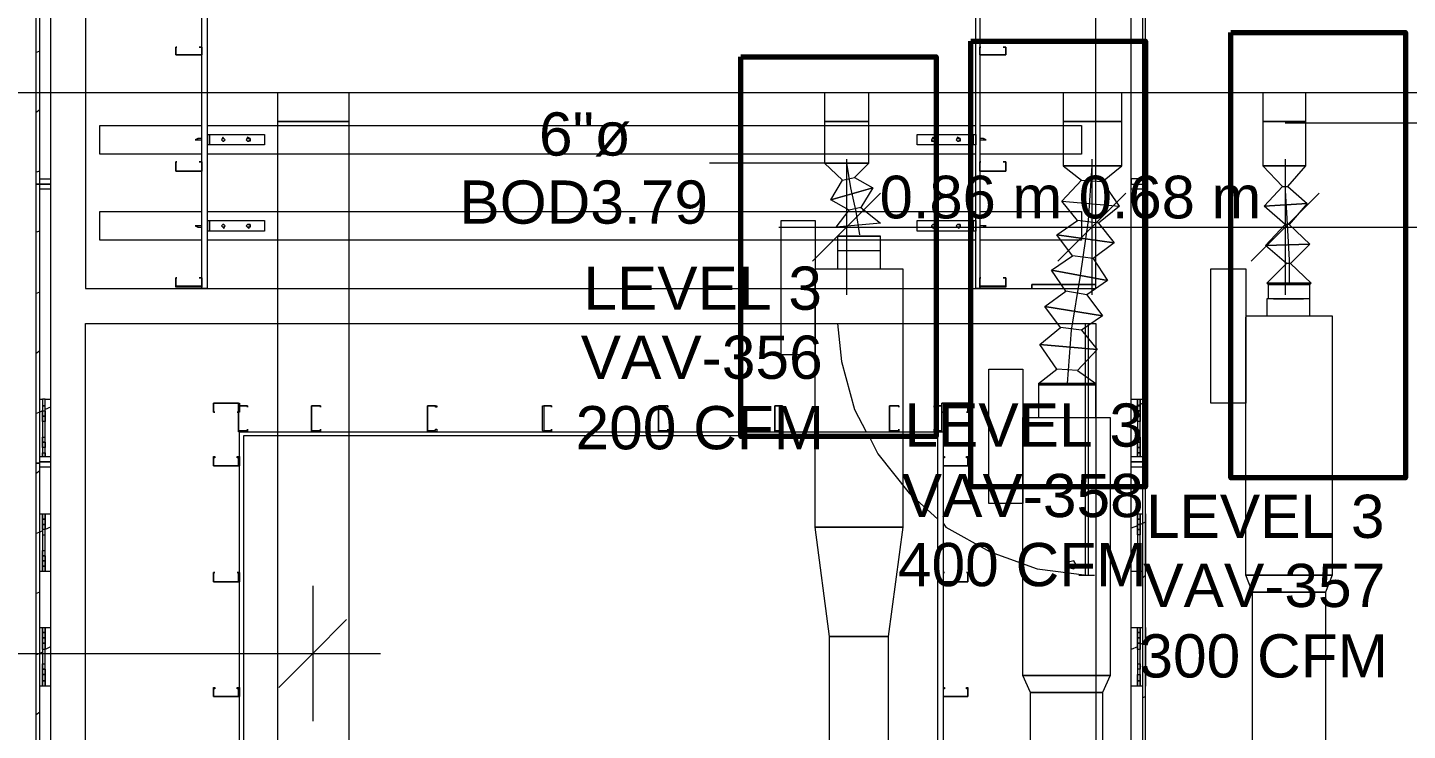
# Model space of a CAD drawing. Header units: metres. Extents: x -2 to 237, y -8 to 52.
# Drawn here: x 42.102 to 46.946, y 38.616 to 41.086 of the extents above; entities that cross this region are included whole.
import ezdxf

# ---------------------------------------------------------------- set-up
doc = ezdxf.new("R2010")
doc.units = ezdxf.units.M
doc.layers.add('HVAC - Ductos', color=5, linetype='Continuous', lineweight=0)
doc.layers.add('PDF_Text', color=7, linetype='Continuous', lineweight=0)
doc.layers.add('PDF_Geometry', color=7, linetype='Continuous', lineweight=0, true_color=0xaaaaaa)
doc.styles.add('PDF Helvetica', font='')
doc.styles.get('PDF Helvetica').set_extended_font_data('Helvetica')

msp = doc.modelspace()

# ---------------------------------------------------------------- linework, layer by layer
at = {"layer": 'HVAC - Ductos', "lineweight": 0}
for points in [[(41.8571, 41.9241), (47.1901, 41.9241), (47.1901, 40.8567), (41.8571, 40.8567)], [(42.9796, 40.7558), (42.9842, 40.7558), (42.9933, 40.7558), (43.0163, 40.7558), (43.0437, 40.7558), (43.0713, 40.7558), (43.1033, 40.7558), (43.14, 40.7558), (43.1674, 40.7558), (43.1949, 40.7558), (43.2133, 40.7558), (43.227, 40.7558), (43.2316, 40.7558), (43.2316, 40.8567), (43.227, 40.8567), (43.2133, 40.8567), (43.1949, 40.8567), (43.1674, 40.8567), (43.14, 40.8567), (43.1033, 40.8567), (43.0713, 40.8567), (43.0437, 40.8567), (43.0163, 40.8567), (42.9933, 40.8567), (42.9842, 40.8567), (42.9796, 40.8567)], [(44.9772, 40.7558), (44.9955, 40.7558), (45.0138, 40.7558), (45.0322, 40.7558), (45.0459, 40.7558), (45.0505, 40.7558), (45.0551, 40.7558), (45.0551, 40.8567), (45.0505, 40.8567), (45.0459, 40.8567), (45.0322, 40.8567), (45.0138, 40.8567), (44.9955, 40.8567), (44.9772, 40.8567), (44.9589, 40.8567), (44.9406, 40.8567), (44.9222, 40.8567), (44.913, 40.8567), (44.9039, 40.8567), (44.8993, 40.8567), (44.8993, 40.7558), (44.9039, 40.7558), (44.913, 40.7558), (44.9222, 40.7558), (44.9406, 40.7558), (44.9589, 40.7558)], [(45.8385, 40.7558), (45.8156, 40.7558), (45.7881, 40.7558), (45.7698, 40.7558), (45.7515, 40.7558), (45.7423, 40.7558), (45.7377, 40.7558), (45.7423, 40.7558), (45.7515, 40.7558), (45.7698, 40.7558), (45.7881, 40.7558), (45.8156, 40.7558), (45.8385, 40.7558), (45.866, 40.7558), (45.8936, 40.7558), (45.9118, 40.7558), (45.9302, 40.7558), (45.9394, 40.7558), (45.9439, 40.7558), (45.9394, 40.7558), (45.9302, 40.7558), (45.9118, 40.7558), (45.8936, 40.7558), (45.866, 40.7558)], [(44.8993, 40.6092), (44.9039, 40.6092), (44.913, 40.6092), (44.9222, 40.6092), (44.9406, 40.6092), (44.9589, 40.6092), (44.9772, 40.6092), (44.9955, 40.6092), (45.0138, 40.6092), (45.0322, 40.6092), (45.0459, 40.6092), (45.0505, 40.6092), (45.0551, 40.6092), (45.0505, 40.6092), (45.0459, 40.6092), (45.0322, 40.6092), (45.0138, 40.6092), (44.9955, 40.6092), (44.9772, 40.6092), (44.9589, 40.6092), (44.9406, 40.6092), (44.9222, 40.6092), (44.913, 40.6092), (44.9039, 40.6092)], [(45.7377, 40.6), (45.9439, 40.6)], [(46.5899, 40.6), (46.5808, 40.6), (46.567, 40.6), (46.5533, 40.6), (46.535, 40.6), (46.5166, 40.6), (46.4937, 40.6), (46.4754, 40.6), (46.4616, 40.6), (46.4479, 40.6), (46.4434, 40.6), (46.4388, 40.6), (46.4434, 40.6), (46.4479, 40.6), (46.4616, 40.6), (46.4754, 40.6), (46.4937, 40.6), (46.5166, 40.6), (46.535, 40.6), (46.5533, 40.6), (46.567, 40.6), (46.5808, 40.6)], [(44.7481, 40.4077), (44.8672, 40.4077), (44.8672, 39.9357), (44.7481, 39.9357)], [(45.0963, 40.3527), (45.0917, 40.3527), (45.0871, 40.3527), (45.0735, 40.3527), (45.0597, 40.3527), (45.0413, 40.3527), (45.023, 40.3527), (45.0001, 40.3527), (44.9818, 40.3527), (44.968, 40.3527), (44.9589, 40.3527), (44.9497, 40.3527), (44.9451, 40.3527), (44.9497, 40.3527), (44.9589, 40.3527), (44.968, 40.3527), (44.9818, 40.3527), (45.0001, 40.3527), (45.023, 40.3527), (45.0413, 40.3527), (45.0597, 40.3527), (45.0735, 40.3527), (45.0871, 40.3527), (45.0917, 40.3527)], [(45.1742, 40.2381), (45.1742, 39.3309), (44.8672, 39.3309), (44.8672, 40.2381)], [(46.2555, 40.2381), (46.3792, 40.2381), (46.3792, 39.7662), (46.2555, 39.7662)], [(46.6037, 40.1831), (46.5945, 40.1831), (46.5808, 40.1831), (46.567, 40.1831), (46.5487, 40.1831), (46.5304, 40.1831), (46.512, 40.1831), (46.4937, 40.1831), (46.4754, 40.1831), (46.4662, 40.1831), (46.457, 40.1831), (46.4662, 40.1831), (46.4754, 40.1831), (46.4937, 40.1831), (46.512, 40.1831), (46.5304, 40.1831), (46.5487, 40.1831), (46.567, 40.1831), (46.5808, 40.1831), (46.5945, 40.1831)], [(45.4766, 39.8853), (45.5957, 39.8853), (45.5957, 39.4134), (45.4766, 39.4134)], [(45.8523, 39.8303), (45.8431, 39.8303), (45.8248, 39.8303), (45.8019, 39.8303), (45.7653, 39.8303), (45.7332, 39.8303), (45.7011, 39.8303), (45.6736, 39.8303), (45.6553, 39.8303), (45.6507, 39.8303), (45.6507, 39.7158), (45.6553, 39.7158), (45.6645, 39.7158), (45.6782, 39.7158), (45.7011, 39.7158), (45.724, 39.7158), (45.7515, 39.7158), (45.7744, 39.7158), (45.8019, 39.7158), (45.8202, 39.7158), (45.8385, 39.7158), (45.8477, 39.7158), (45.8523, 39.7158), (45.8523, 39.8303), (45.8523, 39.8349), (45.8477, 39.8349), (45.8294, 39.8349), (45.8019, 39.8349), (45.7698, 39.8349), (45.7332, 39.8349), (45.7011, 39.8349), (45.6736, 39.8349), (45.6553, 39.8349), (45.6507, 39.8349), (45.6507, 39.8303), (45.6553, 39.8303), (45.6736, 39.8303), (45.7011, 39.8303), (45.7332, 39.8303), (45.7653, 39.8303), (45.8019, 39.8303), (45.8248, 39.8303), (45.8431, 39.8303)], [(45.8523, 39.8303), (45.8477, 39.8303), (45.8385, 39.8303), (45.8202, 39.8303), (45.8019, 39.8303), (45.7744, 39.8303), (45.7515, 39.8303), (45.724, 39.8303), (45.7011, 39.8303), (45.6782, 39.8303), (45.6645, 39.8303), (45.6553, 39.8303), (45.6507, 39.8303), (45.6553, 39.8303), (45.6645, 39.8303), (45.6782, 39.8303), (45.7011, 39.8303), (45.724, 39.8303), (45.7515, 39.8303), (45.7744, 39.8303), (45.8019, 39.8303), (45.8202, 39.8303), (45.8385, 39.8303), (45.8477, 39.8303)], [(45.9027, 39.7158), (45.9027, 38.8087), (45.5957, 38.8087), (45.5957, 39.7158)], [(44.9176, 38.9461), (44.8672, 39.3309), (45.1742, 39.3309), (45.1238, 38.9461)], [(46.6816, 39.1614), (46.6587, 39.1019), (46.4021, 39.1019), (46.3792, 39.1614)], [(46.4021, 33.7047), (46.4021, 39.1019), (46.6587, 39.1019), (46.6587, 33.7047)], [(45.1238, 38.9461), (45.1238, 36.1101), (44.9176, 36.1101), (44.9176, 38.9461)], [(45.9027, 38.8087), (45.8752, 38.7491), (45.6232, 38.7491), (45.5957, 38.8087)]]:
    msp.add_lwpolyline(points, close=True, dxfattribs=at)
for points in [[(45.7423, 40.8567), (45.7377, 40.8567), (45.7377, 40.7558), (45.7377, 40.6), (45.7423, 40.6), (45.7515, 40.6), (45.7698, 40.6), (45.7881, 40.6), (45.8156, 40.6), (45.8385, 40.6), (45.866, 40.6), (45.889, 40.6)], [(45.7469, 40.8567), (45.7469, 40.8567)], [(45.7653, 40.8567), (45.7607, 40.8567), (45.7561, 40.8567)], [(45.7836, 40.8567), (45.779, 40.8567), (45.7744, 40.8567)], [(45.8065, 40.8567), (45.7973, 40.8567), (45.7927, 40.8567)], [(45.8019, 40.5497), (45.8752, 40.5451), (45.9439, 40.6), (45.9439, 40.7558), (45.9439, 40.8567), (45.9394, 40.8567)], [(45.8614, 40.8567), (45.8385, 40.8567), (45.8156, 40.8567)], [(45.889, 40.8567), (45.8844, 40.8567), (45.8706, 40.8567)], [(45.9073, 40.8567), (45.9027, 40.8567), (45.8981, 40.8567)], [(45.9256, 40.8567), (45.921, 40.8567), (45.9164, 40.8567)], [(45.9348, 40.8567), (45.9302, 40.8567)], [(46.4388, 40.8567), (46.4388, 40.7558), (46.4434, 40.7558), (46.4479, 40.7558), (46.4616, 40.7558), (46.4754, 40.7558), (46.4937, 40.7558), (46.5166, 40.7558), (46.535, 40.7558), (46.5533, 40.7558), (46.567, 40.7558), (46.5808, 40.7558), (46.5899, 40.7558), (46.5899, 40.8567)], [(46.4479, 40.8567), (46.4434, 40.8567)], [(46.4616, 40.8567), (46.457, 40.8567), (46.4525, 40.8567)], [(46.4754, 40.8567), (46.4662, 40.8567)], [(46.4892, 40.8567), (46.48, 40.8567)], [(46.5304, 40.8567), (46.5166, 40.8567), (46.4983, 40.8567)], [(46.5487, 40.8567), (46.5396, 40.8567)], [(46.5762, 40.8567), (46.567, 40.8567), (46.5624, 40.8567), (46.5579, 40.8567)], [(46.5854, 40.8567), (46.5808, 40.8567)], [(43.172, 35.716), (43.2408, 35.6656), (42.9888, 35.6244), (43.0437, 35.7115), (43.172, 35.716), (43.2316, 35.7756), (43.2316, 40.7558), (43.227, 40.7558), (43.2133, 40.7558), (43.1949, 40.7558), (43.1674, 40.7558), (43.14, 40.7558), (43.1033, 40.7558), (43.0713, 40.7558), (43.0437, 40.7558), (43.0163, 40.7558), (42.9933, 40.7558), (42.9842, 40.7558), (42.9796, 40.7558), (42.9796, 35.7756), (43.2316, 35.7756), (42.9796, 35.7756), (43.0437, 35.7115)], [(45.0047, 40.5588), (45.0689, 40.5222), (44.9222, 40.4809), (44.9634, 40.5497), (45.0047, 40.5588), (45.0551, 40.6092), (45.0551, 40.7558), (45.0505, 40.7558), (45.0459, 40.7558), (45.0322, 40.7558), (45.0138, 40.7558), (44.9955, 40.7558), (44.9772, 40.7558), (44.9589, 40.7558), (44.9406, 40.7558), (44.9222, 40.7558), (44.913, 40.7558), (44.9039, 40.7558), (44.8993, 40.7558), (44.8993, 40.6092), (45.0551, 40.6092), (44.8993, 40.6092), (44.9634, 40.5497)], [(46.5258, 40.5268), (46.5945, 40.4672), (46.4434, 40.458), (46.5074, 40.5268), (46.5258, 40.5268), (46.5899, 40.6), (46.5899, 40.7558), (46.5808, 40.7558), (46.567, 40.7558), (46.5533, 40.7558), (46.535, 40.7558), (46.5166, 40.7558), (46.4937, 40.7558), (46.4754, 40.7558), (46.4616, 40.7558), (46.4479, 40.7558), (46.4434, 40.7558), (46.4388, 40.7558), (46.4388, 40.6), (46.5899, 40.6), (46.4388, 40.6), (46.5074, 40.5268)], [(46.5166, 40.7513), (47.6712, 40.7513), (47.6712, 40.6322)], [(44.9772, 40.6092), (44.4961, 40.6092)], [(44.9772, 40.623), (44.9772, 40.3847), (44.9772, 40.1465)], [(44.9772, 40.6092), (44.9909, 40.5222), (45.0093, 40.4397), (45.023, 40.3573)], [(45.8936, 40.6), (45.9118, 40.6), (45.9302, 40.6), (45.9394, 40.6), (45.9439, 40.6), (45.9394, 40.6), (45.9302, 40.6), (45.9118, 40.6), (45.8936, 40.6), (45.866, 40.6), (45.8385, 40.6), (45.8156, 40.6), (45.7881, 40.6), (45.7698, 40.6), (45.7515, 40.6), (45.7423, 40.6), (45.7377, 40.6), (45.8019, 40.5497), (45.7332, 40.4764), (45.9348, 40.458), (45.8752, 40.5451)], [(45.8385, 40.6), (45.8248, 40.4077), (45.7973, 40.2152), (45.7653, 40.0228), (45.7515, 39.8349)], [(45.8385, 40.623), (45.8385, 40.3847), (45.8385, 40.1465)], [(46.5166, 40.623), (46.5166, 40.3847), (46.5166, 40.1465)], [(46.5166, 40.6), (46.5166, 40.513), (46.5212, 40.4351), (46.5258, 40.3527), (46.5304, 40.2702), (46.5304, 40.1877)], [(45.0963, 40.5038), (44.9772, 40.3847), (44.8581, 40.2656)], [(45.0276, 40.4535), (45.0963, 40.3985), (44.9406, 40.3847), (44.9864, 40.4443), (44.9222, 40.4809), (45.0689, 40.5222), (45.0276, 40.4535), (44.9864, 40.4443)], [(45.9576, 40.5038), (45.8385, 40.3847), (45.7194, 40.2656)], [(46.6358, 40.5038), (46.5166, 40.3847), (46.3975, 40.2656)], [(45.8614, 40.3985), (45.9164, 40.3297), (45.7149, 40.3573), (45.7881, 40.4077), (45.7332, 40.4764), (45.9348, 40.458), (45.8614, 40.3985), (45.7881, 40.4077)], [(46.5304, 40.3939), (46.6037, 40.3251), (46.4479, 40.3206), (46.5166, 40.3939), (46.4434, 40.458), (46.5945, 40.4672), (46.5304, 40.3939), (46.5166, 40.3939)], [(44.7389, 40.3847), (45.8385, 40.3847), (46.5166, 40.3847), (49.4901, 40.3847)], [(44.9451, 40.3527), (44.9451, 40.3023), (44.9451, 40.2381), (44.9497, 40.2381), (44.9543, 40.2381), (44.968, 40.2381), (44.9818, 40.2381), (45.0001, 40.2381), (45.023, 40.2381), (45.0368, 40.2381), (45.0551, 40.2381), (45.0689, 40.2381), (45.0826, 40.2381), (45.0917, 40.2381), (45.0963, 40.2381), (45.0963, 40.3023), (45.0963, 40.3527)], [(45.8431, 40.2748), (45.8936, 40.1969), (45.6965, 40.2335), (45.7698, 40.2839), (45.7149, 40.3573), (45.9164, 40.3297), (45.8431, 40.2748), (45.7698, 40.2839)], [(44.9451, 40.3023), (44.9497, 40.3023), (44.9543, 40.3023), (44.968, 40.3023), (44.9818, 40.3023), (45.0001, 40.3023), (45.023, 40.3023), (45.0413, 40.3023), (45.0597, 40.3023), (45.0735, 40.3023), (45.0871, 40.3023), (45.0963, 40.3023)], [(44.968, 40.3023), (44.9818, 40.3023), (45.0001, 40.3023), (45.023, 40.3023), (45.0413, 40.3023), (45.0597, 40.3023), (45.0735, 40.3023)], [(45.0963, 40.3023), (45.0963, 40.3023)], [(46.535, 40.2564), (46.6083, 40.1877), (46.4525, 40.1877), (46.5212, 40.2564), (46.4479, 40.3206), (46.6037, 40.3251), (46.535, 40.2564), (46.5212, 40.2564)], [(45.8202, 40.1465), (45.8752, 40.0732), (45.6736, 40.1052), (45.7469, 40.1602), (45.6965, 40.2335), (45.8936, 40.1969), (45.8202, 40.1465), (45.7469, 40.1602)], [(46.6037, 40.1328), (46.5945, 40.1328), (46.5854, 40.1328), (46.567, 40.1328), (46.5487, 40.1328), (46.5304, 40.1328), (46.512, 40.1328), (46.4937, 40.1328), (46.4754, 40.1328), (46.4662, 40.1328), (46.457, 40.1328), (46.4525, 40.1328), (46.4525, 40.0732), (46.457, 40.0732), (46.4662, 40.0732), (46.4754, 40.0732), (46.4937, 40.0732), (46.512, 40.0732), (46.5304, 40.0732), (46.5487, 40.0732), (46.5624, 40.0732), (46.5762, 40.0732), (46.5899, 40.0732), (46.5991, 40.0732), (46.6037, 40.0732), (46.6037, 40.1328), (46.6037, 40.1831), (46.6083, 40.1877), (46.5991, 40.1877), (46.5854, 40.1877), (46.5579, 40.1877), (46.5304, 40.1877), (46.5029, 40.1877), (46.4754, 40.1877), (46.4616, 40.1877), (46.4525, 40.1877), (46.4616, 40.1877), (46.4754, 40.1877), (46.5029, 40.1877), (46.5304, 40.1877), (46.5579, 40.1877), (46.5854, 40.1877), (46.5991, 40.1877), (46.6083, 40.1877)], [(46.4525, 40.1877), (46.457, 40.1831), (46.4616, 40.1831), (46.4754, 40.1831), (46.5029, 40.1831), (46.5304, 40.1831), (46.5579, 40.1831), (46.5808, 40.1831), (46.5991, 40.1831), (46.6037, 40.1831), (46.5991, 40.1831), (46.5808, 40.1831), (46.5579, 40.1831), (46.5304, 40.1831), (46.5029, 40.1831), (46.4754, 40.1831), (46.4616, 40.1831), (46.457, 40.1831), (46.457, 40.1328)], [(45.8019, 40.0228), (45.8569, 39.9541), (45.6553, 39.9724), (45.7286, 40.032), (45.6736, 40.1052), (45.8752, 40.0732), (45.8019, 40.0228), (45.7286, 40.032)], [(46.4754, 40.1328), (46.4937, 40.1328), (46.512, 40.1328), (46.5304, 40.1328), (46.5487, 40.1328), (46.567, 40.1328), (46.5808, 40.1328)], [(46.6037, 40.1328), (46.6037, 40.1328)], [(46.3792, 40.0732), (46.6816, 40.0732), (46.6816, 39.1614), (46.3792, 39.1614), (46.3792, 40.0686)], [(45.7881, 39.8807), (45.8523, 39.8349), (45.6507, 39.8349), (45.7149, 39.8853), (45.6553, 39.9724), (45.8569, 39.9541), (45.7881, 39.8807), (45.7149, 39.8853)], [(45.8523, 39.8349), (45.8477, 39.8349), (45.8294, 39.8349), (45.8019, 39.8349), (45.7698, 39.8349), (45.7332, 39.8349), (45.7011, 39.8349), (45.6736, 39.8349), (45.6553, 39.8349), (45.6507, 39.8349)], [(43.1033, 39.1248), (43.1033, 38.8865), (43.1033, 38.6483)], [(43.2224, 39.0056), (43.1033, 38.8865), (42.9842, 38.7674)], [(39.8183, 38.8865), (43.3416, 38.8865)], [(45.6232, 34.2637), (45.6232, 38.7491), (45.8752, 38.7491), (45.8752, 32.7105), (45.6232, 32.7105), (45.6232, 34.2591), (45.6141, 34.2591), (45.6141, 34.2362), (44.8031, 34.2362), (44.8031, 34.1492), (45.6141, 34.1492), (45.6141, 34.2362), (44.8031, 34.2362), (44.8031, 34.2591), (44.7894, 34.2591)]]:
    msp.add_lwpolyline(points, dxfattribs=at)
at = {"layer": 'PDF_Geometry', "lineweight": 0}
for points in [[(42.1458, 37.6449), (42.132, 37.6449), (42.132, 38.5796), (42.132, 39.5554), (42.1458, 39.5554), (42.1458, 40.5359), (42.132, 40.5359), (42.132, 41.5118), (42.1458, 41.5118), (42.1458, 42.4877), (42.132, 42.4877), (42.132, 43.4682), (42.1458, 43.4682), (42.1458, 44.7006), (42.132, 44.7006), (42.132, 43.4682)], [(45.4445, 44.2516), (45.4445, 40.1694), (45.4308, 40.1694), (45.4308, 44.2516), (42.7322, 44.2516), (42.7322, 40.1694), (42.7139, 40.1694), (42.7139, 44.2516), (42.3061, 44.2516), (42.3061, 43.4636), (42.1824, 43.4636), (42.1824, 38.5796), (42.3061, 38.5796), (42.3061, 40.0457), (45.8523, 40.0457), (45.8523, 38.5796), (45.8523, 34.3691)], [(42.3061, 43.4636), (42.3061, 40.1694), (45.8523, 40.1694), (45.8523, 43.4636)], [(45.9806, 34.2499), (45.9806, 38.5796), (45.9806, 34.3691), (45.8523, 34.3691), (45.8523, 38.5796), (45.8706, 38.5796), (45.8706, 34.3691), (45.8706, 38.5796), (45.9622, 38.5796), (45.9622, 34.3691), (45.9622, 38.5796), (45.976, 38.5796), (45.976, 34.3691), (45.976, 38.5796), (45.9806, 38.5796), (45.8523, 38.5796), (45.976, 38.5796), (45.976, 43.4636)], [(45.9989, 38.5796), (46.0172, 38.5796), (46.0172, 39.5554), (46.0264, 39.5554), (46.0264, 40.5359), (46.0172, 40.5359), (46.0172, 40.5542), (45.976, 40.5542), (45.976, 40.5359), (46.0172, 40.5359), (46.0172, 41.5118), (46.0264, 41.5118), (46.0264, 42.4877), (46.0172, 42.4877), (46.0172, 43.4682), (46.0264, 43.4682)], [(42.132, 38.5796), (42.1458, 38.5796), (42.1458, 39.5554), (42.132, 39.5554), (42.132, 40.5359), (42.1458, 40.5359), (42.1458, 41.5118), (42.132, 41.5118), (42.132, 42.4877), (42.1458, 42.4877), (42.1458, 42.5106), (42.1824, 42.5106), (42.1824, 42.4877), (42.1458, 42.4877), (42.1458, 42.4694), (42.1824, 42.4694), (42.1824, 42.4877), (42.1458, 42.4877)], [(46.0172, 37.6449), (46.0264, 37.6449), (46.0264, 38.5796), (46.0264, 37.6449), (46.0172, 37.6449), (46.0172, 38.5796), (46.0264, 38.5796), (46.0264, 39.5554), (46.0172, 39.5554), (46.0172, 40.5359), (46.0264, 40.5359), (46.0264, 41.5118)], [(46.0264, 41.0399), (46.0172, 41.0353)], [(42.1458, 41.0033), (42.132, 40.9987)], [(42.6268, 41.017), (42.6268, 41.017)], [(42.7047, 41.017), (42.7047, 41.017)], [(42.7139, 40.9895), (42.7139, 40.9895)], [(42.7139, 40.9895), (42.7139, 40.9895)], [(45.4491, 41.017), (45.4491, 41.017)], [(45.527, 41.017), (45.527, 41.017)], [(45.5362, 40.9895), (45.5362, 40.9895)], [(45.5362, 40.9895), (45.5362, 40.9895)], [(46.0264, 40.8521), (46.0172, 40.8429)], [(42.1458, 40.7971), (42.132, 40.7879)], [(42.7139, 40.6413), (42.3565, 40.6413), (42.3565, 40.7421), (42.7139, 40.7421)], [(42.7322, 40.7421), (45.4308, 40.7421)], [(45.4445, 40.7421), (45.8019, 40.7421), (45.8019, 40.6413), (45.4445, 40.6413)], [(42.7139, 40.6963), (42.7002, 40.6963), (42.691, 40.6917), (42.7002, 40.6917), (42.7139, 40.6917)], [(42.7002, 40.6917), (42.7002, 40.6963)], [(42.7002, 40.6917), (42.7002, 40.6917)], [(42.7322, 40.71), (42.7414, 40.71), (42.9338, 40.71), (42.9338, 40.6734), (42.7414, 40.6734), (42.7322, 40.6734)], [(42.7414, 40.7009), (42.7414, 40.6963)], [(42.7414, 40.6871), (42.7414, 40.6871)], [(45.4216, 40.6963), (45.4216, 40.7009)], [(45.4216, 40.6871), (45.4216, 40.6871)], [(45.4445, 40.6917), (45.4583, 40.6917), (45.4674, 40.6917), (45.4583, 40.6963), (45.4445, 40.6963)], [(45.4583, 40.6963), (45.4583, 40.6917)], [(45.4308, 40.6413), (42.7322, 40.6413)], [(42.6268, 40.6138), (42.6268, 40.6138)], [(42.7047, 40.6138), (42.7047, 40.6138)], [(45.4491, 40.6138), (45.4491, 40.6138)], [(45.527, 40.6138), (45.527, 40.6138)], [(46.0264, 40.6184), (46.0172, 40.6138)], [(42.1458, 40.5818), (42.132, 40.5772)], [(42.7139, 40.5818), (42.7139, 40.5818)], [(42.7139, 40.5818), (42.7139, 40.5818)], [(45.5362, 40.5818), (45.5362, 40.5818)], [(45.5362, 40.5818), (45.5362, 40.5818)], [(42.7139, 40.3389), (42.3565, 40.3389), (42.3565, 40.4397), (42.7139, 40.4397)], [(42.7322, 40.4397), (45.4308, 40.4397)], [(42.7322, 40.4077), (42.7414, 40.4077), (42.9338, 40.4077), (42.9338, 40.371), (42.7414, 40.371), (42.7322, 40.371)], [(45.4445, 40.4397), (45.8019, 40.4397), (45.8019, 40.3389), (45.4445, 40.3389)], [(46.0264, 40.4305), (46.0172, 40.4214)], [(42.1458, 40.371), (42.132, 40.3664)], [(42.7139, 40.3893), (42.7002, 40.3893), (42.691, 40.3893), (42.7002, 40.3847), (42.7139, 40.3847)], [(42.7002, 40.3893), (42.7002, 40.3893)], [(42.7002, 40.3847), (42.7002, 40.3893)], [(42.7414, 40.3939), (42.7414, 40.3939)], [(42.7414, 40.3847), (42.7414, 40.3801)], [(45.4216, 40.3939), (45.4216, 40.3939)], [(45.4216, 40.3801), (45.4216, 40.3847)], [(45.4445, 40.3847), (45.4583, 40.3847), (45.4674, 40.3893), (45.4583, 40.3893), (45.4445, 40.3893)], [(45.4583, 40.3893), (45.4583, 40.3847)], [(45.4308, 40.3389), (42.7322, 40.3389)], [(42.6268, 40.206), (42.6268, 40.206)], [(42.7047, 40.206), (42.7047, 40.206)], [(45.4491, 40.206), (45.4491, 40.206)], [(45.527, 40.206), (45.527, 40.206)], [(42.1458, 40.1556), (42.132, 40.1511)], [(42.7139, 40.1786), (42.7139, 40.1786)], [(45.5362, 40.1786), (45.5362, 40.1786)], [(46.0264, 40.1969), (46.0172, 40.1877)], [(44.9451, 40.0457), (44.9589, 39.9128), (45.0047, 39.7433), (45.0459, 39.6654)], [(45.8156, 39.1614), (45.8156, 40.0457)], [(45.8248, 40.0457), (45.8248, 39.1614)], [(46.0264, 40.0044), (46.0172, 39.9999)], [(42.1458, 39.9495), (42.132, 39.9403)], [(42.1549, 39.7387), (42.1641, 39.7387), (42.1641, 39.7571), (42.1641, 39.7799), (42.1549, 39.7799), (42.1549, 39.7571), (42.1641, 39.7571), (42.1549, 39.7571), (42.1549, 39.7387), (42.1641, 39.7387), (42.1641, 39.7204), (42.1641, 39.7021), (42.1549, 39.7021), (42.1549, 39.7204), (42.1641, 39.7204), (42.1549, 39.7204), (42.1549, 39.7387), (42.1458, 39.7341), (42.132, 39.7295)], [(42.132, 39.5738), (42.132, 39.7799)], [(42.1458, 39.7799), (42.1549, 39.7799), (42.1549, 39.5784), (42.1549, 39.5921), (42.1641, 39.5921), (42.1641, 39.5784), (42.1641, 39.7799), (42.1824, 39.7799)], [(45.976, 39.7799), (45.9989, 39.7799), (45.9989, 39.5784), (45.9989, 39.5921), (46.0081, 39.5921), (46.0081, 39.5784), (46.0081, 39.7799), (46.0172, 39.7799)], [(46.0264, 39.7708), (46.0172, 39.7662), (46.0081, 39.7617), (45.9989, 39.7571), (45.976, 39.7479)], [(46.0264, 39.7799), (46.0264, 39.5738)], [(42.1824, 39.7525), (42.1641, 39.7433)], [(42.7597, 39.7341), (42.7597, 39.7341)], [(42.8376, 39.7341), (42.8376, 39.7341)], [(42.8422, 39.7571), (42.8422, 39.7571)], [(42.8422, 39.7571), (42.8422, 39.7571)], [(42.8743, 39.7525), (42.8743, 39.7525)], [(43.1308, 39.7525), (43.1308, 39.7525)], [(43.5065, 39.7571), (43.5065, 39.7571)], [(43.5065, 39.7571), (43.5065, 39.7571)], [(43.9142, 39.7571), (43.9142, 39.7571)], [(43.9418, 39.7525), (43.9418, 39.7525)], [(44.3174, 39.7571), (44.3174, 39.7571)], [(44.3174, 39.7571), (44.3174, 39.7571)], [(44.3495, 39.7525), (44.3495, 39.7525)], [(44.7252, 39.7571), (44.7252, 39.7571)], [(44.7252, 39.7571), (44.7252, 39.7571)], [(44.7527, 39.7525), (44.7527, 39.7525)], [(45.1605, 39.7525), (45.1605, 39.7525)], [(45.2842, 39.7525), (45.2842, 39.7525)], [(45.3117, 39.7571), (45.3117, 39.7571)], [(45.3117, 39.7571), (45.3117, 39.7571)], [(45.3208, 39.7341), (45.3208, 39.7341)], [(45.3987, 39.7341), (45.3987, 39.7341)], [(42.8422, 39.67), (42.8422, 39.67)], [(42.8743, 39.6746), (42.8743, 39.6746)], [(43.1308, 39.6746), (43.1308, 39.6746)], [(43.5065, 39.67), (43.5065, 39.67)], [(43.9142, 39.67), (43.9142, 39.67)], [(43.9418, 39.6746), (43.9418, 39.6746)], [(44.3174, 39.67), (44.3174, 39.67)], [(44.3495, 39.6746), (44.3495, 39.6746)], [(44.7252, 39.67), (44.7252, 39.67)], [(44.7527, 39.6746), (44.7527, 39.6746)], [(45.1605, 39.6746), (45.1605, 39.6746)], [(45.2842, 39.6746), (45.2842, 39.6746)], [(45.3117, 39.67), (45.3117, 39.67)], [(42.1641, 39.6288), (42.1641, 39.6104), (42.1549, 39.6104), (42.1549, 39.5921), (42.1641, 39.5921), (42.1641, 39.6104), (42.1549, 39.6104), (42.1549, 39.6288), (42.1641, 39.6288), (42.1549, 39.6288), (42.1549, 39.6471), (42.1641, 39.6471)], [(45.0551, 39.6517), (45.0871, 39.5875), (45.1971, 39.4501), (45.2979, 39.3585)], [(45.9989, 39.6471), (46.0081, 39.6471)], [(46.0081, 39.6288), (45.9989, 39.6288)], [(46.0081, 39.6471), (46.0081, 39.6288)], [(45.3162, 39.5784), (45.3208, 39.5784), (45.3208, 39.5738), (45.3162, 39.5738)], [(46.0264, 39.583), (46.0172, 39.5738)], [(42.1458, 39.528), (42.132, 39.5188)], [(42.7551, 39.5463), (42.7551, 39.5463)], [(42.7551, 39.5463), (42.7551, 39.5463)], [(42.8422, 39.5463), (42.8422, 39.5463)], [(45.3162, 39.5463), (45.3162, 39.5463)], [(45.4033, 39.5463), (45.4033, 39.5463)], [(45.4033, 39.5463), (45.4033, 39.5463)], [(42.132, 39.1752), (42.132, 39.3768)], [(42.1458, 39.3768), (42.1549, 39.3768), (42.1549, 39.1752), (42.1458, 39.1752)], [(42.1824, 39.3309), (42.1641, 39.3218), (42.1549, 39.3218), (42.1549, 39.3035), (42.1641, 39.3035), (42.1641, 39.3218), (42.1549, 39.3218), (42.1549, 39.3401), (42.1641, 39.3401), (42.1641, 39.3218)], [(42.1824, 39.1752), (42.1641, 39.1752), (42.1641, 39.3768), (42.1824, 39.3768)], [(45.3162, 39.3447), (45.3254, 39.3309), (45.4812, 39.2439), (45.6461, 39.1843), (45.8202, 39.1614)], [(45.976, 39.3768), (45.9989, 39.3768), (45.9989, 39.1752), (45.976, 39.1752)], [(45.9989, 39.3355), (45.976, 39.3264)], [(46.0081, 39.3401), (45.9989, 39.3401), (45.9989, 39.3585), (46.0081, 39.3585), (46.0081, 39.3401), (46.0081, 39.3218), (45.9989, 39.3218), (45.9989, 39.3401), (46.0081, 39.3401), (46.0172, 39.3447), (46.0264, 39.3493)], [(46.0172, 39.1752), (46.0081, 39.1752), (46.0081, 39.3768), (46.0172, 39.3768)], [(46.0264, 39.3768), (46.0264, 39.1752)], [(42.1549, 39.3172), (42.1458, 39.3126), (42.132, 39.3081)], [(42.1641, 39.2301), (42.1641, 39.2119), (42.1549, 39.2119), (42.1549, 39.2301), (42.1641, 39.2301), (42.1549, 39.2301), (42.1549, 39.2485), (42.1641, 39.2485)], [(45.9989, 39.2485), (46.0081, 39.2485), (46.0081, 39.2301), (45.9989, 39.2301), (45.9989, 39.2119), (46.0081, 39.2119), (46.0081, 39.2301), (45.9989, 39.2301)], [(42.7597, 39.1706), (42.7597, 39.1706)], [(42.8376, 39.1706), (42.8376, 39.1706)], [(45.3162, 39.1385), (45.3162, 39.1385)], [(45.3208, 39.1706), (45.3208, 39.1706)], [(45.3987, 39.1706), (45.3987, 39.1706)], [(45.7927, 39.1614), (45.8477, 39.1614)], [(46.0264, 39.1614), (46.0172, 39.1523)], [(42.1458, 39.1019), (42.132, 39.0973)], [(42.132, 38.772), (42.132, 38.9782)], [(42.1458, 38.9782), (42.1549, 38.9782), (42.1549, 38.772), (42.1458, 38.772)], [(42.1824, 38.772), (42.1641, 38.772), (42.1641, 38.9782), (42.1824, 38.9782)], [(45.976, 38.9782), (45.9989, 38.9782), (45.9989, 38.772), (45.976, 38.772)], [(46.0172, 38.772), (46.0081, 38.772), (46.0081, 38.9782), (46.0172, 38.9782)], [(46.0264, 38.9782), (46.0264, 38.772)], [(42.1824, 38.9094), (42.1641, 38.9003), (42.1549, 38.9003), (42.1549, 38.9232), (42.1641, 38.9232), (42.1641, 38.9003)], [(45.9989, 38.9094), (45.976, 38.9003)], [(46.0264, 38.9278), (46.0172, 38.9232), (46.0081, 38.9186)], [(42.1549, 38.8911), (42.1458, 38.8865), (42.132, 38.8819)], [(42.1641, 38.8315), (42.1641, 38.8132), (42.1549, 38.8132), (42.1549, 38.8315), (42.1641, 38.8315), (42.1549, 38.8315), (42.1549, 38.8499), (42.1641, 38.8499)], [(45.9989, 38.8499), (46.0081, 38.8499), (46.0081, 38.8315), (45.9989, 38.8315), (45.9989, 38.8132), (46.0081, 38.8132), (46.0081, 38.8315), (45.9989, 38.8315)], [(45.3162, 38.7674), (45.3208, 38.7674), (45.3208, 38.7629), (45.3162, 38.7629)], [(42.7551, 38.7353), (42.7551, 38.7353)], [(42.7551, 38.7353), (42.7551, 38.7353)], [(42.8422, 38.7353), (42.8422, 38.7353)], [(45.3162, 38.7353), (45.3162, 38.7353)], [(45.4033, 38.7353), (45.4033, 38.7353)], [(45.4033, 38.7353), (45.4033, 38.7353)], [(46.0264, 38.7353), (46.0172, 38.7307)], [(42.1458, 38.6803), (42.132, 38.6712)]]:
    msp.add_lwpolyline(points, dxfattribs=at)
at = {"layer": 'PDF_Geometry', "color": 232, "lineweight": 70, "true_color": 0xe91e64}
for points in [[(45.414, 41.0375), (46.0267, 41.0375), (46.0267, 39.4727), (45.414, 39.4727)], [(46.3265, 41.068), (46.9392, 41.068), (46.9392, 39.5032), (46.3265, 39.5032)], [(44.6066, 40.9833), (45.2915, 40.9833), (45.2915, 39.649), (44.6066, 39.649)]]:
    msp.add_lwpolyline(points, close=True, dxfattribs=at)
at = {"layer": 'PDF_Geometry', "lineweight": 0}
for points in [[(42.6222, 40.9895), (42.6268, 40.9895), (42.7139, 40.9895), (42.7139, 41.017), (42.7047, 41.017), (42.7139, 41.017), (42.7139, 40.9895), (42.6268, 40.9895), (42.6222, 40.9895), (42.6222, 41.017)], [(42.6268, 41.017), (42.6222, 41.017)], [(45.4445, 40.9895), (45.4491, 40.9895), (45.5362, 40.9895), (45.5362, 41.017), (45.527, 41.017), (45.5362, 41.017), (45.5362, 40.9895), (45.4491, 40.9895), (45.4445, 40.9895), (45.4445, 41.017)], [(45.4491, 41.017), (45.4445, 41.017)], [(42.7414, 40.6734), (42.7414, 40.71)], [(42.7414, 40.6917), (42.7414, 40.6963), (42.7414, 40.7009), (42.7414, 40.6963), (42.7414, 40.6917), (42.7414, 40.6871), (42.7414, 40.6917), (42.7414, 40.6963), (42.7414, 40.6917), (42.7414, 40.6871)], [(42.7964, 40.6917), (42.7918, 40.6963), (42.7872, 40.7009), (42.7826, 40.6917), (42.7872, 40.6871), (42.7918, 40.6871)], [(42.7826, 40.6917), (42.7872, 40.6963), (42.7918, 40.6963), (42.7964, 40.6917), (42.7918, 40.6871), (42.7872, 40.6871)], [(42.8834, 40.6917), (42.8834, 40.6963), (42.8743, 40.7009), (42.8697, 40.6917), (42.8743, 40.6871), (42.8789, 40.6871)], [(42.8697, 40.6917), (42.8743, 40.6963), (42.8834, 40.6963), (42.8834, 40.6917), (42.8834, 40.6871), (42.8743, 40.6871)], [(45.4308, 40.6734), (45.4216, 40.6734), (45.2246, 40.6734), (45.2246, 40.71), (45.4216, 40.71), (45.4308, 40.71)], [(45.2887, 40.6917), (45.2842, 40.6963), (45.2796, 40.7009), (45.275, 40.6917), (45.275, 40.6871), (45.2842, 40.6871)], [(45.275, 40.6917), (45.2796, 40.6963), (45.2842, 40.6963), (45.2887, 40.6917), (45.2842, 40.6871), (45.2796, 40.6871)], [(45.3758, 40.6917), (45.3758, 40.6963), (45.3666, 40.7009), (45.362, 40.6917), (45.3666, 40.6871), (45.3712, 40.6871)], [(45.362, 40.6917), (45.3666, 40.6963), (45.3758, 40.6963), (45.3758, 40.6917), (45.3758, 40.6871), (45.3666, 40.6871)], [(45.417, 40.6917), (45.417, 40.6963), (45.417, 40.6917), (45.417, 40.6871)], [(45.4216, 40.6734), (45.4216, 40.71)], [(45.4216, 40.6917), (45.4216, 40.6963), (45.4216, 40.7009), (45.4216, 40.6963), (45.4216, 40.6917), (45.4216, 40.6871)], [(42.6222, 40.5818), (42.6268, 40.5818), (42.7139, 40.5818), (42.7139, 40.6138), (42.7047, 40.6138), (42.7139, 40.6138), (42.7139, 40.5818), (42.6268, 40.5818), (42.6222, 40.5818), (42.6222, 40.6138)], [(42.6268, 40.6138), (42.6222, 40.6138)], [(45.4445, 40.5818), (45.4491, 40.5818), (45.5362, 40.5818), (45.5362, 40.6138), (45.527, 40.6138), (45.5362, 40.6138), (45.5362, 40.5818), (45.4491, 40.5818), (45.4445, 40.5818), (45.4445, 40.6138)], [(45.4491, 40.6138), (45.4445, 40.6138)], [(42.1824, 40.5359), (42.1458, 40.5359), (42.1458, 40.5542), (42.1824, 40.5542)], [(42.1824, 40.5176), (42.1458, 40.5176), (42.1458, 40.5359), (42.1824, 40.5359)], [(45.976, 40.5359), (46.0172, 40.5359), (46.0172, 40.5176), (45.976, 40.5176)], [(42.7414, 40.371), (42.7414, 40.4077)], [(45.4308, 40.371), (45.4216, 40.371), (45.2246, 40.371), (45.2246, 40.4077), (45.4216, 40.4077), (45.4308, 40.4077)], [(45.4216, 40.371), (45.4216, 40.4077)], [(42.7414, 40.3893), (42.7414, 40.3939), (42.7414, 40.3893), (42.7414, 40.3847), (42.7414, 40.3801), (42.7414, 40.3847), (42.7414, 40.3893), (42.7414, 40.3939), (42.7414, 40.3893), (42.7414, 40.3847)], [(42.7964, 40.3893), (42.7918, 40.3939), (42.7872, 40.3939), (42.7826, 40.3893), (42.7872, 40.3847), (42.7918, 40.3801)], [(42.7826, 40.3893), (42.7872, 40.3939), (42.7918, 40.3939), (42.7964, 40.3893), (42.7918, 40.3847), (42.7872, 40.3847)], [(42.8834, 40.3893), (42.8834, 40.3939), (42.8743, 40.3939), (42.8697, 40.3893), (42.8743, 40.3847), (42.8789, 40.3801)], [(42.8697, 40.3893), (42.8743, 40.3939), (42.8834, 40.3939), (42.8834, 40.3893), (42.8834, 40.3847), (42.8743, 40.3847)], [(45.2887, 40.3893), (45.2842, 40.3939), (45.2796, 40.3939), (45.275, 40.3893), (45.275, 40.3847), (45.2842, 40.3801)], [(45.275, 40.3893), (45.2796, 40.3939), (45.2842, 40.3939), (45.2887, 40.3893), (45.2842, 40.3847), (45.2796, 40.3847)], [(45.3758, 40.3893), (45.3758, 40.3939), (45.3666, 40.3939), (45.362, 40.3893), (45.3666, 40.3847), (45.3712, 40.3801)], [(45.362, 40.3893), (45.3666, 40.3939), (45.3758, 40.3939), (45.3758, 40.3893), (45.3758, 40.3847), (45.3666, 40.3847)], [(45.417, 40.3893), (45.417, 40.3939), (45.417, 40.3893), (45.417, 40.3847)], [(45.4216, 40.3893), (45.4216, 40.3939), (45.4216, 40.3893), (45.4216, 40.3847), (45.4216, 40.3801), (45.4216, 40.3847)], [(42.6222, 40.1786), (42.6268, 40.1786), (42.7139, 40.1786), (42.7139, 40.206), (42.7047, 40.206), (42.7139, 40.206), (42.7139, 40.1786), (42.7139, 40.174), (42.6268, 40.174), (42.6222, 40.174), (42.6222, 40.1786), (42.6222, 40.206)], [(42.6268, 40.206), (42.6222, 40.206)], [(45.4445, 40.1786), (45.4491, 40.1786), (45.5362, 40.1786), (45.5362, 40.206), (45.527, 40.206), (45.5362, 40.206), (45.5362, 40.1786), (45.5362, 40.174), (45.4491, 40.174), (45.4445, 40.174), (45.4445, 40.1786), (45.4445, 40.206)], [(45.4491, 40.206), (45.4445, 40.206)], [(45.6278, 40.1694), (45.6278, 40.1831), (45.8523, 40.1831), (45.6278, 40.1831)], [(42.8376, 39.7341), (42.8422, 39.7341), (42.8422, 39.7617), (42.8422, 39.7662), (42.7551, 39.7662), (42.7551, 39.7617), (42.7551, 39.7341), (42.7597, 39.7341), (42.7551, 39.7341), (42.7551, 39.7617), (42.7551, 39.7662), (42.8422, 39.7662), (42.8467, 39.7662), (42.8467, 39.7617), (42.8467, 39.7341)], [(45.4033, 39.7617), (45.4033, 39.7662), (45.3162, 39.7662), (45.3117, 39.7662), (45.3117, 39.7617), (45.3117, 39.7341), (45.3208, 39.7341), (45.3117, 39.7341), (45.3117, 39.7617), (45.3117, 39.7662), (45.3162, 39.7662), (45.4033, 39.7662), (45.4033, 39.7617), (45.4033, 39.7341)], [(46.0081, 39.7799), (46.0081, 39.7571), (45.9989, 39.7571), (45.9989, 39.7799)], [(42.8422, 39.6654), (42.8422, 39.67), (42.8422, 39.7571), (42.8743, 39.7571), (42.8743, 39.7525), (42.8743, 39.7571), (42.8422, 39.7571), (42.8422, 39.67), (42.8743, 39.67), (42.8743, 39.6746), (42.8743, 39.6654)], [(43.1033, 39.6654), (43.0987, 39.6654), (43.0987, 39.67), (43.0987, 39.7571), (43.1033, 39.7571), (43.1308, 39.7571), (43.1308, 39.7525), (43.1308, 39.7571), (43.1033, 39.7571), (43.0987, 39.7571), (43.0987, 39.67), (43.1033, 39.67), (43.1308, 39.67), (43.1308, 39.6746), (43.1308, 39.6654)], [(43.5065, 39.6654), (43.5065, 39.67), (43.5065, 39.7571), (43.5385, 39.7571), (43.5385, 39.7525), (43.534, 39.7525), (43.534, 39.7571), (43.5065, 39.7571), (43.5065, 39.67), (43.534, 39.67), (43.534, 39.6746), (43.5385, 39.6746), (43.5385, 39.6654)], [(43.9142, 39.6654), (43.9097, 39.67), (43.9097, 39.7571), (43.9142, 39.7571), (43.9418, 39.7571), (43.9418, 39.7525), (43.9418, 39.7571), (43.9142, 39.7571), (43.9142, 39.67), (43.9418, 39.67), (43.9418, 39.6746), (43.9418, 39.6654)], [(44.3174, 39.6654), (44.3174, 39.67), (44.3174, 39.7571), (44.3495, 39.7571), (44.3495, 39.7525), (44.3495, 39.7571), (44.3174, 39.7571), (44.3174, 39.67), (44.3495, 39.67), (44.3495, 39.6746), (44.3495, 39.6654)], [(44.7252, 39.6654), (44.7252, 39.67), (44.7252, 39.7571), (44.7527, 39.7571), (44.7527, 39.7525), (44.7527, 39.7571), (44.7252, 39.7571), (44.7252, 39.67), (44.7527, 39.67), (44.7527, 39.6746), (44.7527, 39.6654)], [(45.133, 39.6654), (45.1284, 39.6654), (45.1284, 39.67), (45.1284, 39.7571), (45.133, 39.7571), (45.1605, 39.7571), (45.1605, 39.7525), (45.1605, 39.7571), (45.133, 39.7571), (45.1284, 39.7571), (45.1284, 39.67), (45.133, 39.67), (45.1605, 39.67), (45.1605, 39.6746), (45.1605, 39.6654)], [(45.2842, 39.7525), (45.2842, 39.7571)], [(45.3117, 39.7571), (45.3117, 39.67), (45.3117, 39.6654), (45.2842, 39.6654), (45.2842, 39.6746), (45.2842, 39.67), (45.3117, 39.67), (45.3117, 39.7571), (45.2842, 39.7571)], [(45.3987, 39.7341), (45.4033, 39.7341)], [(46.0081, 39.7571), (46.0081, 39.7387), (45.9989, 39.7387), (45.9989, 39.7571)], [(46.0081, 39.7387), (46.0081, 39.7204), (45.9989, 39.7204), (45.9989, 39.7387)], [(46.0081, 39.7204), (46.0081, 39.7021), (45.9989, 39.7021), (45.9989, 39.7204)], [(45.3162, 39.6654), (45.3162, 39.6517), (45.3162, 34.7768), (45.3162, 34.7585), (42.8467, 34.7585), (42.8467, 34.7768), (42.8467, 39.6517), (42.8467, 39.6654)], [(42.8605, 39.6517), (42.8605, 34.7768), (45.2979, 34.7768), (45.2979, 39.6517)], [(46.0081, 39.6288), (46.0081, 39.6104), (45.9989, 39.6104), (45.9989, 39.6288)], [(42.1824, 39.56), (42.1458, 39.56), (42.1458, 39.5784), (42.1824, 39.5784)], [(42.7597, 39.5784), (42.7597, 39.5738), (42.7551, 39.5738), (42.7551, 39.5463), (42.8422, 39.5463), (42.8422, 39.5738), (42.8376, 39.5738), (42.8376, 39.5784), (42.8467, 39.5784), (42.8467, 39.5463), (42.8422, 39.5463), (42.7551, 39.5463), (42.7551, 39.5784)], [(45.4033, 39.5463), (45.4033, 39.5738), (45.3987, 39.5738), (45.3987, 39.5784), (45.4033, 39.5784), (45.4033, 39.5463), (45.3162, 39.5463)], [(46.0172, 39.5784), (46.0172, 39.56), (45.976, 39.56), (45.976, 39.5784)], [(46.0081, 39.6104), (46.0081, 39.5921), (45.9989, 39.5921), (45.9989, 39.6104)], [(42.1824, 39.5417), (42.1458, 39.5417), (42.1458, 39.56), (42.1824, 39.56)], [(46.0172, 39.56), (46.0172, 39.5417), (45.976, 39.5417), (45.976, 39.56)], [(42.1549, 39.3585), (42.1549, 39.3768), (42.1641, 39.3768), (42.1641, 39.3585)], [(42.1641, 39.3401), (42.1549, 39.3401), (42.1549, 39.3585), (42.1641, 39.3585)], [(46.0081, 39.3768), (46.0081, 39.3585), (45.9989, 39.3585), (45.9989, 39.3768)], [(46.0081, 39.3218), (46.0081, 39.3035), (45.9989, 39.3035), (45.9989, 39.3218)], [(42.1641, 39.1935), (42.1549, 39.1935), (42.1549, 39.2119), (42.1641, 39.2119)], [(42.1641, 39.1935), (42.1641, 39.1752), (42.1549, 39.1752), (42.1549, 39.1935)], [(45.7836, 39.1981), (45.7744, 39.2119), (45.7561, 39.2073), (45.7561, 39.1889), (45.7744, 39.1843)], [(46.0081, 39.2119), (46.0081, 39.1935), (45.9989, 39.1935), (45.9989, 39.2119)], [(45.9989, 39.1752), (45.9989, 39.1935), (46.0081, 39.1935), (46.0081, 39.1752)], [(42.7551, 39.1431), (42.7551, 39.1385), (42.8422, 39.1385), (42.8422, 39.1431), (42.8422, 39.1706), (42.8376, 39.1706), (42.8467, 39.1706), (42.8467, 39.1431), (42.8467, 39.1385), (42.8422, 39.1385), (42.7551, 39.1385), (42.7551, 39.1431), (42.7551, 39.1706)], [(42.7597, 39.1706), (42.7551, 39.1706)], [(45.4033, 39.1385), (45.4033, 39.1431), (45.4033, 39.1706), (45.3987, 39.1706), (45.4033, 39.1706), (45.4033, 39.1431), (45.4033, 39.1385), (45.3162, 39.1385)], [(45.3208, 39.1706), (45.3162, 39.1706)], [(42.1549, 38.9598), (42.1549, 38.9782), (42.1641, 38.9782), (42.1641, 38.9598)], [(42.1641, 38.9416), (42.1549, 38.9416), (42.1549, 38.9598), (42.1641, 38.9598)], [(46.0081, 38.9782), (46.0081, 38.9598), (45.9989, 38.9598), (45.9989, 38.9782)], [(46.0081, 38.9598), (46.0081, 38.9416), (45.9989, 38.9416), (45.9989, 38.9598)], [(42.1641, 38.9232), (42.1549, 38.9232), (42.1549, 38.9416), (42.1641, 38.9416)], [(46.0081, 38.9416), (46.0081, 38.9232), (45.9989, 38.9232), (45.9989, 38.9416)], [(46.0081, 38.9232), (46.0081, 38.9003), (45.9989, 38.9003), (45.9989, 38.9232)], [(42.1641, 38.7903), (42.1549, 38.7903), (42.1549, 38.8132), (42.1641, 38.8132)], [(46.0081, 38.8132), (46.0081, 38.7903), (45.9989, 38.7903), (45.9989, 38.8132)], [(42.1641, 38.7903), (42.1641, 38.772), (42.1549, 38.772), (42.1549, 38.7903)], [(42.7597, 38.7674), (42.7597, 38.7629), (42.7551, 38.7629), (42.7551, 38.7353), (42.8422, 38.7353), (42.8422, 38.7629), (42.8376, 38.7629), (42.8376, 38.7674), (42.8467, 38.7674), (42.8467, 38.7353), (42.8422, 38.7353), (42.7551, 38.7353), (42.7551, 38.7674)], [(45.4033, 38.7353), (45.4033, 38.7629), (45.3987, 38.7629), (45.3987, 38.7674), (45.4033, 38.7674), (45.4033, 38.7353), (45.3162, 38.7353)], [(45.9989, 38.772), (45.9989, 38.7903), (46.0081, 38.7903), (46.0081, 38.772)]]:
    msp.add_lwpolyline(points, close=True, dxfattribs=at)

# ---------------------------------------------------------------- texts
at = {"layer": 'PDF_Text', "lineweight": 0, "attachment_point": 4, "style": 'PDF Helvetica'}
for s, insert, char_height in [('6"ø', (43.8975, 40.7098), 0.1519), ('BOD3.79', (43.618, 40.4716), 0.1519), ('0.86 m 0.68 m', (45.0933, 40.4892), 0.150019), ('LEVEL 3', (44.0533, 40.1692), 0.1519), ('VAV-356', (44.0441, 39.9264), 0.1519), ('LEVEL 3', (45.1804, 39.6881), 0.1519), ('200 CFM', (44.0258, 39.6789), 0.1519), ('VAV-358', (45.1712, 39.4407), 0.1519), ('LEVEL 3', (46.028, 39.3674), 0.1519), ('400 CFM', (45.1575, 39.1979), 0.1519), ('VAV-357', (46.0188, 39.1246), 0.1519), ('300 CFM', (46.0051, 38.8771), 0.1519)]:
    msp.add_mtext(s, dxfattribs=dict(at, insert=insert, char_height=char_height))

doc.saveas('drawing.dxf')
